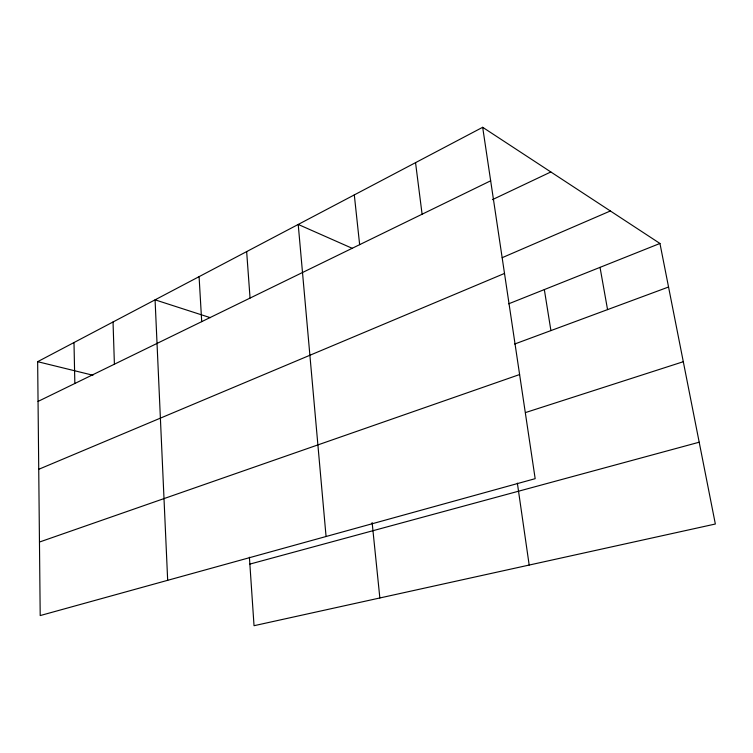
<?xml version="1.0" encoding="UTF-8"?>
<svg xmlns="http://www.w3.org/2000/svg" width="753" height="753" viewBox="0 0 753 753"><rect width="100%" height="100%" fill="white"/><g stroke="black" fill="none" stroke-linecap="round" stroke-linejoin="round"><path stroke-width="1.13" d="M482.673 127.295L535.167 478.673L40.201 615.568L37.65 361.685L482.673 127.295L659.948 243.464L715.35 524.013L254.034 625.705L249.403 557.22M38.045 401.424L490.664 180.795M492.424 199.649L550.838 171.966M502.195 257.677L610.363 210.972M38.732 469.298L504.501 273.433M508.651 303.817L659.948 243.464M514.666 344.027L668.551 287.015M39.457 542.047L519.608 374.542M525.688 412.503L683.3 361.713M249.864 564.101L699.198 442.209M37.65 361.685L92.93 375.239M210.266 317.662L155.071 299.835L167.674 580.318M352.376 248.377L298.216 224.441L326.068 536.503M600.028 267.362L607.558 309.615M544.334 289.585L550.914 330.595M517.367 483.144L529.18 565.051M415.543 162.648L422.094 214.219M354.305 194.895L359.642 244.669M372.133 522.573L379.851 597.976M246.655 251.596L250.052 298.084M199.084 276.652L201.71 321.644M113.035 321.983L114.4 364.207M73.992 342.54L74.848 383.493"/></g></svg>
